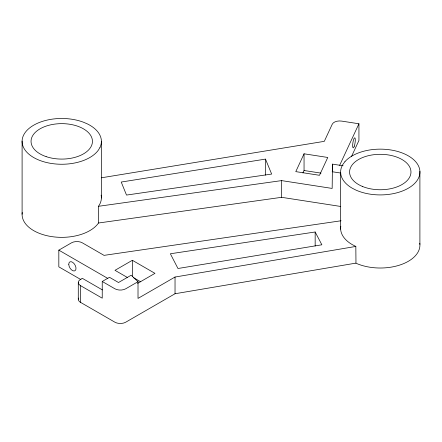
<?xml version="1.0" encoding="UTF-8"?>
<svg xmlns="http://www.w3.org/2000/svg" width="442" height="442" viewBox="0 0 442 442"><rect width="100%" height="100%" fill="white"/><g stroke="black" fill="none" stroke-linecap="round" stroke-linejoin="round"><path stroke-width="0.66" d="M22.244 212.497A39.647 22.89 0 0 0 52.449 236.713A39.647 22.89 0 0 0 98.45 223.111L98.511 206.298L281.593 180.607L332.157 188.43L332.461 164.126L343.103 165.772M304.052 153.799L295.781 171.629L319.494 175.297L327.771 157.468L304.052 153.799L304.052 170.507L302.914 172.966M339.655 165.325L358.937 123.777L341.644 121.097A7.674 4.431 0 0 0 332.246 124.23L324.301 141.346L101.317 177.811M351.456 156.606L358.937 140.484L358.937 123.777M98.511 206.298L100.041 203.679A39.647 22.89 0 0 0 101.13 195.126M80.947 279.62L58.825 266.852L58.825 250.144L71.488 242.835A7.674 4.431 0 0 1 82.339 242.835L104.041 255.365L341.069 220.773M137.606 283.377L154.965 273.349L132.357 260.299L114.997 270.322L127.489 277.537M102.389 289.913L82.339 278.338L80.527 279.383A7.674 4.431 0 0 0 80.527 285.648L102.235 298.179L102.235 281.471L109.467 277.294L118.511 282.515L131.169 275.206L138.014 281.698L138.014 298.405L175.032 277.035L355.832 246.432L355.976 263.217A39.647 22.89 0 0 0 399.154 265.255A39.647 22.89 0 0 0 419.789 243.26M138.014 281.698L125.743 288.781A7.674 4.431 0 0 1 114.892 288.781L102.235 281.471M355.832 263.139L175.032 293.742L125.743 322.196A7.674 4.431 0 0 1 114.892 322.196L80.527 302.356A7.674 4.431 0 0 1 78.543 298.074M265.487 159.109L121.224 182.049L126.511 195.071L271.653 174.071L265.487 159.109L265.487 175.148M315.163 231.989L170.358 253.769L177.971 268.504L321.859 244.791L315.163 231.989L315.163 246.023M98.511 223.006L281.593 197.314L340.754 206.469M332.157 171.723L340.87 173.071M304.052 170.507L320.997 173.126M355.832 246.432L352.241 244.603A39.647 22.89 0 0 1 340.804 226.265M133.55 277.692L140.689 281.814M58.825 250.144L107.854 278.449M419.9 171.314L419.9 244.409M340.644 172.75L340.644 229.138M332.461 164.126L332.461 171.474M281.593 180.607L281.593 197.314M175.032 277.035L175.032 293.742M132.357 260.299L132.357 276.338M101.389 141.606L101.389 197.994M80.527 285.648L80.527 302.356M78.284 282.515L78.284 299.223M22.1 141.125L22.1 214.221M100.041 147.291L98.45 150.015A39.647 22.89 0 0 1 44.487 161.976A39.647 22.89 0 0 1 27.205 130.13A39.647 22.89 0 0 1 83.339 122.169L87.334 123.882A39.647 22.89 0 0 1 100.041 147.291M344.948 161.639L342.97 164.275A39.647 22.89 0 0 0 352.241 188.215L355.976 190.115A39.647 22.89 0 0 0 413.066 184.9A39.647 22.89 0 0 0 400.458 152.33A39.647 22.89 0 0 0 344.948 161.639M362.495 186.474A30.691 17.719 0 0 0 410.833 173.7A30.691 17.719 0 0 0 367.495 155.921A30.691 17.719 0 0 0 362.495 186.474M68.77 264.239A5.116 2.956 60 0 0 74.201 270.99A5.116 2.956 60 0 0 74.201 263.758A5.116 2.956 60 0 0 68.77 264.239M46.117 156.617A30.691 17.719 0 0 0 92.439 141.55A30.691 17.719 0 0 0 46.675 125.926A30.691 17.719 0 0 0 46.117 156.617M354.318 146.125A5.116 1.083 -81.2 0 0 354.909 137.854A5.116 1.083 -81.2 0 0 352.694 144.501A5.116 1.083 -81.2 0 0 354.318 146.125"/></g></svg>
